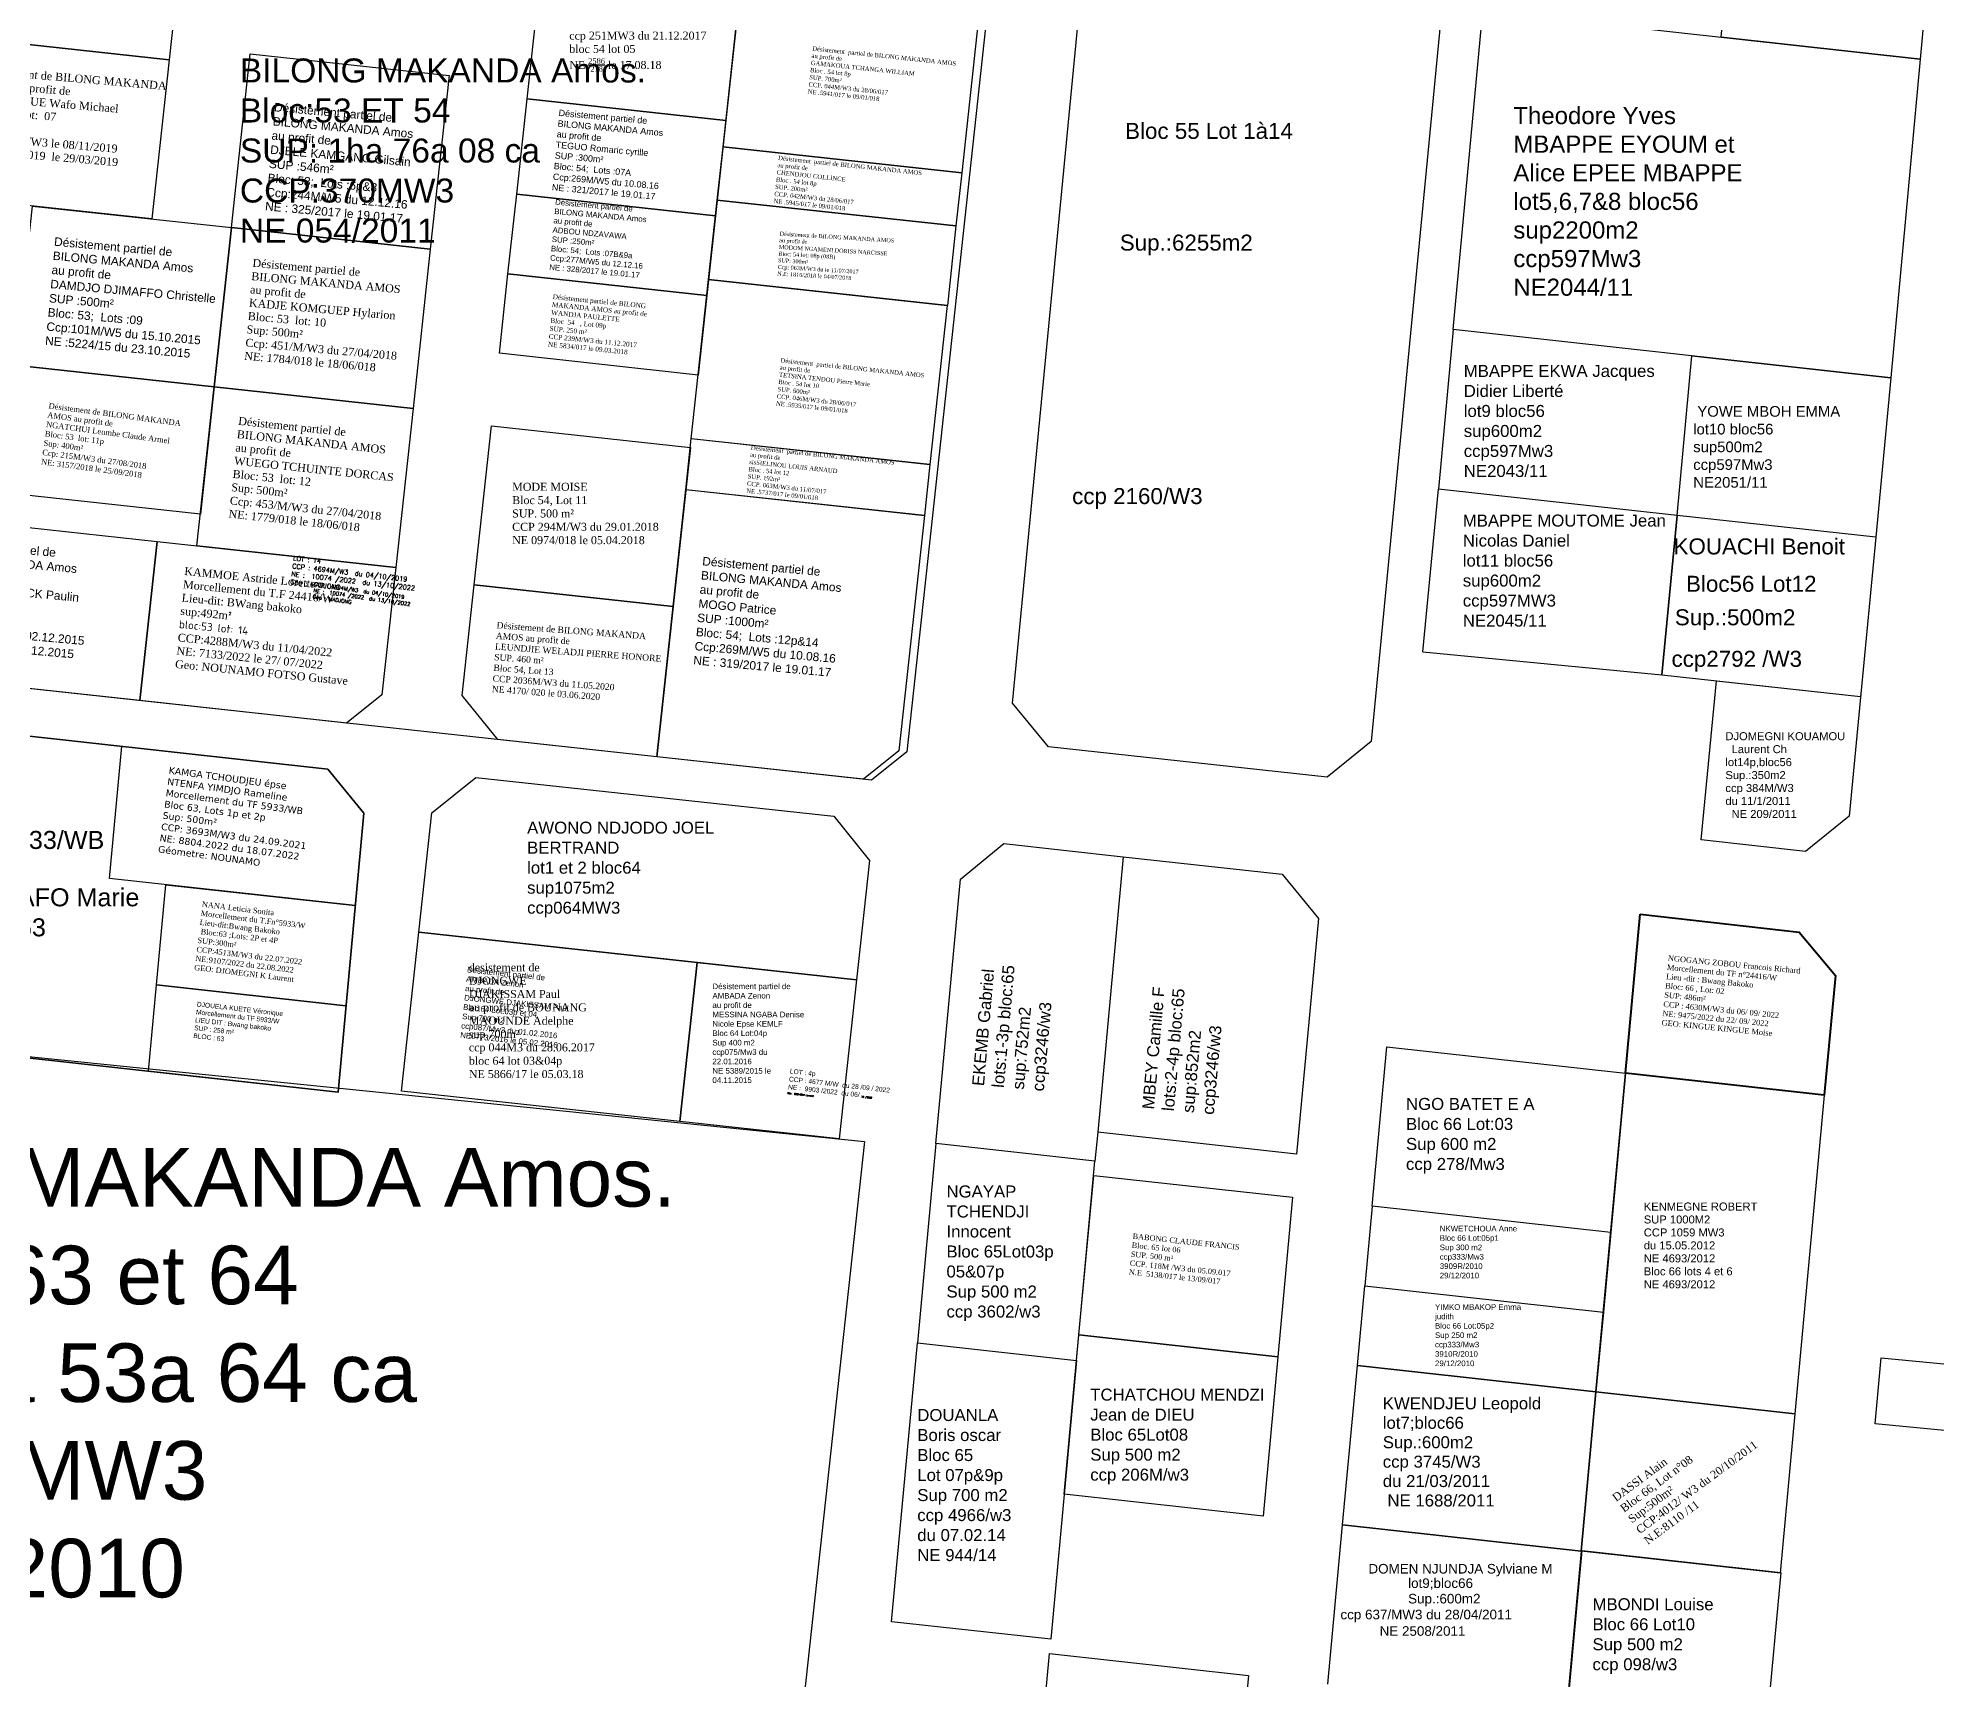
# Model space of a CAD drawing. Header units: millimetres. Extents: x 590121 to 927379, y 438565 to 1441738.
# Drawn here: x 924756.6 to 924993.8, y 1439773.6 to 1439978.7 of the extents above; entities that cross this region are included whole.
import ezdxf

# ---------------------------------------------------------------- set-up
doc = ezdxf.new("R2010")
doc.units = ezdxf.units.MM
doc.header["$LTSCALE"] = 10
doc.layers.add('end maj 26 02 2021', color=30, linetype='Continuous')
doc.layers.add('TF Annulés', color=8, linetype='Continuous')
doc.styles.get("Standard").update_dxf_attribs({"font": 'arial.ttf'})
doc.styles.add('Times 1.0', font='times.ttf', dxfattribs={"width": 0.99, "height": 1})

msp = doc.modelspace()

# ---------------------------------------------------------------- linework, layer by layer
at = {"flags": 128}
for points in [[(924771.45, 1439915.72), (924801.28, 1439912.47), (924799.53, 1439896.56), (924795.14, 1439893.03), (924769.29, 1439895.84)], [(924771.45, 1439915.72), (924801.28, 1439912.47), (924799.53, 1439896.56), (924795.14, 1439893.03), (924769.29, 1439895.84)], [(924771.45, 1439915.72), (924801.28, 1439912.47), (924799.53, 1439896.56), (924795.14, 1439893.03), (924769.29, 1439895.84)], [(924795.06, 1439857.68), (924771.37, 1439860.3)]]:
    msp.add_lwpolyline(points, close=True, dxfattribs=at)
msp.add_lwpolyline([(924771.37, 1439860.3), (924772.53, 1439872.83), (924796.22, 1439870.22), (924795.06, 1439857.68)], dxfattribs=at)
at = {"color": 6, "lineweight": 40, "flags": 128}
msp.add_lwpolyline([(924956.81, 1439869.14), (924976.68, 1439866.91), (924981.2, 1439861.47), (924979.82, 1439846.53), (924954.97, 1439849.28)], close=True, dxfattribs=at)
at = {"color": 7, "flags": 128}
msp.add_lwpolyline([(924771.37, 1439860.3), (924795.06, 1439857.68), (924794.07, 1439846.9), (924770.38, 1439849.52)], close=True, dxfattribs=at)
at = {"layer": 'end maj 26 02 2021', "linetype": 'ByBlock'}
for p, q in [((924878.38, 1439895.51), (924890.82, 1440024.91)), ((924935.62, 1440020.11), (924923.19, 1439890.71)), ((924929.64, 1439901.95), (924931.6, 1439922.28)), ((924961.42, 1439918.99), (924931.6, 1439922.28)), ((924961.42, 1439918.99), (924959.51, 1439899.08)), ((924959.51, 1439899.08), (924961.42, 1439918.99)), ((924986.27, 1439916.25), (924984.39, 1439896.69)), ((924929.64, 1439901.95), (924959.51, 1439899.08)), ((924959.51, 1439899.08), (924984.36, 1439896.34)), ((924984.39, 1439896.69), (924984.36, 1439896.34)), ((924882.88, 1439890.06), (924878.38, 1439895.51)), ((924917.69, 1439886.28), (924882.88, 1439890.06)), ((924923.19, 1439890.71), (924917.69, 1439886.28))]:
    msp.add_line(p, q, dxfattribs=at)
at = {"layer": 'end maj 26 02 2021', "linetype": 'ByBlock', "ltscale": 0.0014}
for p, q in [((924964.43, 1439878.42), (924966.34, 1439898.33)), ((924966.34, 1439898.33), (924984.36, 1439896.34)), ((924984.39, 1439896.69), (924982.92, 1439881.41)), ((924982.92, 1439881.41), (924977.47, 1439876.98)), ((924977.47, 1439876.98), (924964.43, 1439878.42)), ((924892.19, 1439876.32), (924912.08, 1439874.13)), ((924912.08, 1439874.13), (924916.59, 1439868.6)), ((924916.59, 1439868.6), (924913.86, 1439839.16)), ((924868.79, 1439840.47), (924866.49, 1439815.58)), ((924913.86, 1439839.16), (924889.01, 1439841.9)), ((924886.37, 1439813.38), (924888.67, 1439838.28)), ((924923.3, 1439832.65), (924922.38, 1439822.69)), ((924953.13, 1439829.36), (924952.21, 1439819.4)), ((924921.46, 1439812.73), (924922.38, 1439822.69)), ((924922.38, 1439822.69), (924952.21, 1439819.4)), ((924952.21, 1439819.4), (924951.28, 1439809.44)), ((924884.83, 1439796.66), (924886.67, 1439816.57)), ((924886.67, 1439816.57), (924911.52, 1439813.84)), ((924866.49, 1439815.58), (924886.37, 1439813.38)), ((924911.52, 1439813.84), (924909.68, 1439793.92)), ((924919.62, 1439792.82), (924921.46, 1439812.73)), ((924921.46, 1439812.74), (924951.28, 1439809.45)), ((924951.28, 1439809.44), (924921.46, 1439812.73)), ((924951.28, 1439809.45), (924949.44, 1439789.53)), ((924909.68, 1439793.92), (924884.83, 1439796.66)), ((924917.78, 1439772.91), (924919.62, 1439792.82)), ((924949.44, 1439789.53), (924919.62, 1439792.82)), ((924919.62, 1439792.82), (924949.44, 1439789.53)), ((924949.44, 1439789.53), (924947.6, 1439769.62)), ((924947.72, 1439769.7), (924949.55, 1439789.62)), ((924949.55, 1439789.62), (924974.4, 1439786.88)), ((924974.4, 1439786.88), (924972.56, 1439766.96))]:
    msp.add_line(p, q, dxfattribs=at)
at = {"layer": 'end maj 26 02 2021', "linetype": 'ByBlock', "flags": 128}
msp.add_lwpolyline([(924758.56, 1440037.83), (924875.87, 1440025.08), (924879.42, 1440020.67), (924865.16, 1439889.44), (924860.75, 1439885.89), (924743.44, 1439898.65), (924739.9, 1439903.06), (924754.16, 1440034.29)], close=True, dxfattribs=at)
at = {"layer": 'end maj 26 02 2021', "color": 150, "linetype": 'ByBlock', "lineweight": -3, "ltscale": 0.0014, "flags": 128}
for points in [[(924968.8, 1439998.66), (924993.65, 1439995.92), (924991.8, 1439976), (924966.95, 1439978.74)], [(924819.86, 1439990.93), (924844.71, 1439988.23), (924842.55, 1439968.35), (924817.69, 1439971.05)], [(924749.19, 1439988.55), (924774.04, 1439985.85), (924772.96, 1439975.91), (924748.11, 1439978.61)], [(924783.1, 1439976.66), (924807.95, 1439973.96), (924805.59, 1439952.25), (924780.74, 1439954.95)], [(924817.69, 1439971.05), (924842.55, 1439968.35), (924841.25, 1439956.42), (924816.4, 1439959.12)], [(924816.4, 1439959.12), (924841.25, 1439956.42), (924840.17, 1439946.48), (924815.31, 1439949.18)], [(924815.31, 1439949.18), (924840.16, 1439946.48), (924839.08, 1439936.53), (924814.23, 1439939.24)], [(924813.25, 1439930.19), (924838.1, 1439927.49), (924835.94, 1439907.61), (924811.09, 1439910.31)], [(924837.53, 1439922.22), (924867.35, 1439918.97), (924864.15, 1439889.55), (924859.75, 1439886), (924833.9, 1439888.81)], [(924741.63, 1439918.97), (924771.45, 1439915.72), (924769.29, 1439895.84), (924743.44, 1439898.65), (924739.9, 1439903.06)], [(924811.09, 1439910.31), (924835.94, 1439907.61), (924833.9, 1439888.81), (924814.02, 1439890.98), (924809.59, 1439896.49)], [(924804.17, 1439866.89), (924838.96, 1439863.11), (924836.8, 1439843.23), (924802.01, 1439847.02)], [(924838.96, 1439863.11), (924858.85, 1439860.95), (924856.69, 1439841.07), (924836.8, 1439843.23)]]:
    msp.add_lwpolyline(points, close=True, dxfattribs=at)
at = {"layer": 'end maj 26 02 2021', "color": 150}
for points in [[(924844.71, 1439988.26), (924874.53, 1439985), (924872.01, 1439961.79), (924842.19, 1439965.03)], [(924748.11, 1439978.61), (924772.96, 1439975.91), (924770.8, 1439956.03), (924745.95, 1439958.73)], [(924842.19, 1439965.03), (924872.01, 1439961.79), (924871.29, 1439955.16), (924841.46, 1439958.4)], [(924841.46, 1439958.4), (924871.29, 1439955.16), (924870.22, 1439945.22), (924840.38, 1439948.46)], [(924780.74, 1439954.95), (924805.6, 1439952.24), (924803.44, 1439932.36), (924778.58, 1439935.06)], [(924840.38, 1439948.46), (924870.21, 1439945.22), (924868.05, 1439925.34), (924838.22, 1439928.57)], [(924753.73, 1439937.77), (924778.58, 1439935.07), (924776.86, 1439919.16), (924752, 1439921.86)], [(924778.58, 1439935.06), (924803.44, 1439932.36), (924801.28, 1439912.47), (924776.42, 1439915.17)], [(924838.22, 1439928.59), (924868.05, 1439925.34), (924867.35, 1439918.97), (924837.53, 1439922.2)], [(924888.51, 1439836.49), (924913.36, 1439833.76), (924911.52, 1439813.84), (924886.67, 1439816.57)], [(924882.99, 1439776.74), (924907.84, 1439774), (924906.46, 1439759.06), (924901.04, 1439754.63), (924881.16, 1439756.82)]]:
    msp.add_lwpolyline(points, close=True, dxfattribs=at)
at = {"layer": 'end maj 26 02 2021', "color": 5, "linetype": 'ByBlock', "flags": 128}
for points in [[(924937.13, 1439982.03), (924991.8, 1439976), (924988.12, 1439936.17), (924933.44, 1439942.2)], [(924963.26, 1439938.91), (924988.12, 1439936.17), (924986.27, 1439916.25), (924961.42, 1439918.99)]]:
    msp.add_lwpolyline(points, close=True, dxfattribs=at)
at = {"layer": 'end maj 26 02 2021', "linetype": 'ByBlock', "lineweight": -3, "ltscale": 0.0014, "flags": 128}
for points in [[(924755.89, 1439957.65), (924780.74, 1439954.95), (924778.58, 1439935.06), (924753.73, 1439937.77)], [(924866.49, 1439815.58), (924886.37, 1439813.38), (924883.16, 1439778.52), (924863.26, 1439780.72)]]:
    msp.add_lwpolyline(points, close=True, dxfattribs=at)
at = {"layer": 'end maj 26 02 2021', "linetype": 'ByBlock', "flags": 128}
msp.add_lwpolyline([(924933.44, 1439942.2), (924931.6, 1439922.28)], dxfattribs=at)
at = {"layer": 'end maj 26 02 2021', "linetype": 'ByBlock', "ltscale": 0.0014, "flags": 128}
msp.add_lwpolyline([(924963.26, 1439938.91), (924988.12, 1439936.17)], dxfattribs=at)
at = {"layer": 'end maj 26 02 2021', "color": 3, "linetype": 'ByBlock', "lineweight": 35, "flags": 128}
msp.add_lwpolyline([(924743.07, 1439892.77), (924792.78, 1439887.29), (924797.29, 1439881.76), (924794.07, 1439846.9), (924734.42, 1439853.48), (924737.65, 1439888.34)], close=True, dxfattribs=at)
at = {"layer": 'end maj 26 02 2021', "linetype": 'ByBlock', "ltscale": 0.0014, "flags": 128}
for points in [[(924811.3, 1439886.24), (924856.04, 1439881.38), (924860.47, 1439875.87), (924858.85, 1439860.95), (924804.17, 1439866.9), (924805.79, 1439881.81)], [(924877.28, 1439877.97), (924892.19, 1439876.32), (924889.01, 1439841.9), (924888.67, 1439838.28), (924868.79, 1439840.47), (924871.85, 1439873.54)], [(924804.17, 1439866.9), (924858.85, 1439860.95), (924856.69, 1439841.07), (924802.01, 1439847.02)], [(924925.15, 1439852.57), (924954.97, 1439849.28), (924953.13, 1439829.36), (924923.3, 1439832.65)], [(924954.97, 1439849.28), (924979.82, 1439846.53), (924976.14, 1439806.7), (924951.28, 1439809.44)], [(924986.92, 1439813.71), (925022.95, 1439810.25), (925022.16, 1439802), (924986.16, 1439805.45)], [(924951.28, 1439809.44), (924976.14, 1439806.7), (924974.29, 1439786.78), (924949.44, 1439789.52)]]:
    msp.add_lwpolyline(points, close=True, dxfattribs=at)
at = {"layer": 'end maj 26 02 2021', "color": 5, "linetype": 'ByBlock', "ltscale": 0.0014, "flags": 128}
msp.add_lwpolyline([(924706.44, 1439876.69), (924736.28, 1439873.58), (924734.42, 1439853.48), (924859.87, 1439840.72), (924851.01, 1439759.2), (924846.6, 1439755.66), (924680.84, 1439773.69), (924677.23, 1439778.1), (924683.72, 1439848.22), (924703.63, 1439846.37)], close=True, dxfattribs=at)
at = {"layer": 'end maj 26 02 2021', "color": 150, "linetype": 'ByBlock', "lineweight": -3, "ltscale": 0.0014, "flags": 128}
for points in [[(924804.17, 1439866.9), (924838.96, 1439863.11)], [(924804.17, 1439866.89), (924838.96, 1439863.11)]]:
    msp.add_lwpolyline(points, dxfattribs=at)
at = {"layer": 'TF Annulés', "color": 6, "lineweight": 30, "ltscale": 0.0014, "flags": 128}
for points in [[(924767.04, 1439890.13), (924792.78, 1439887.29), (924797.29, 1439881.76), (924796.22, 1439870.22), (924765.51, 1439873.61)], [(924772.53, 1439872.83), (924796.22, 1439870.22), (924795.06, 1439857.68), (924771.37, 1439860.3)]]:
    msp.add_lwpolyline(points, close=True, dxfattribs=at)

# ---------------------------------------------------------------- texts
note = msp.add_mtext_dynamic_manual_height_columns('{\\Fromanc|c0;NYAMDJEU TIENTCHEU Rosaire Simplice\\P\\C1;Morcellement du TF 24416/W\\C256;  \\PLIEU DIT Bwang Bakoko \\PSUP : 488 m\\fISOCPEUR|b0|i0|c0|p34;²\\Fromanc|c0;\\PBLOC : 52           \\P}', width=62.0824, gutter_width=12.5, heights=[4.95, 0], dxfattribs=dict(insert=(924714.41, 1439922.58), char_height=0.5981, attachment_point=1, rotation=353.3621))
for column, words in zip(note.columns.linked_columns, ['{\\Fromanc|c0;LOT : 14               \\PCCP : 4694M/W3  du 04/10/2019 \\PNE :  10074 /2022  du 13/10/2022\\PGéo : MADJONG }']):
    column.text = words
at = {"attachment_point": 1}
for s, insert, char_height, width, rotation in [('\\A1;{\\fTimes New Roman|b0|i0|c0|p18;KAMMOE Astride Lorette\\P\\C1;Morcellement du T.F 24416/W\\P\\C256;Lieu-dit: BWang bakoko \\Psup:492m\\fISOCPEUR|b0|i0|c0|p34;²\\Pbloc:53 lot: 14\\P\\fTimes New Roman|b0|i0|c0|p18;CCP:4288M/W3 du 11/04/2022\\PNE: 7133/2022 le 27/ 07/2022\\P\\C1;Geo: NOUNAMO FOTSO Gustave}', (924774.92, 1439912.54), 1, 34.035, 354.3348), ('\\A1;{\\fTimes New Roman|b0|i0|c0|p18;KAMMOE Astride Lorette\\P\\C1;Morcellement du T.F 24416/W\\P\\C256;Lieu-dit: BWang bakoko \\Psup:492m\\fISOCPEUR|b0|i0|c0|p34;²\\Pbloc:53 lot: 14\\P\\fTimes New Roman|b0|i0|c0|p18;CCP:4288M/W3 du 11/04/2022\\PNE: 7133/2022 le 27/ 07/2022\\P\\C1;Geo: NOUNAMO FOTSO Gustave}', (924774.92, 1439912.54), 1, 34.035, 354.3348), ('{\\fVerdana|b0|i0|c0|p34;KAMGA TCHOUDJEU épse NTENFA YIMDJO Rameline \\PMorcellement du TF 5933/WB\\PBloc 63, Lots 1p et 2p\\PSup: 500m²\\PCCP: 3693M/W3 du 24.09.2021\\PNE: 8804.2022 du 18.07.2022\\PGéometre: NOUNAMO}', (924772.98, 1439887.57), 0.852, 19.8051, 352.3351), ('{\\fTimes New Roman|b0|i0|c0|p18;NANA Leticia Sonita\\P\\C1;Morcellement du T.Fn%%D5933/W\\P\\C256;Lieu-dit:Bwang Bakoko\\P Bloc:63 ;Lots: 2P et 4P\\C1;\\P\\C256;SUP:300m²\\PCCP:4513M/W3 du 22.07.2022\\PNE:9107/2022 du 22.08.2022\\PGEO: DJOMEGNI K Laurent }', (924777.1, 1439870.75), 0.6819, 23.1468, 353.1163), ('{\\fTimes New Roman|b0|i0|c0|p18;NGOGANG ZOBOU Francois Richard \\P\\C1;Morcellement du TF n°24416/W\\C256;\\PLieu -dit : Bwang Bakoko\\PBloc: 66 , Lot: 02\\PSUP: 486m²\\PCCP : 4630M/W3 du 06/ 09/ 2022\\PNE: 9475/2022 du 22/ 09/ 2022 \\PGEO: KINGUE KINGUE Moise}', (924960.31, 1439864.03), 0.6951, 41.6614, 354.4133)]:
    msp.add_mtext(s, dxfattribs=dict(at, insert=insert, char_height=char_height, width=width, rotation=rotation))
at = {"insert": (924791.16, 1439910.63), "char_height": 0.4695, "attachment_point": 1, "rotation": 351.7701}
msp.add_mtext_dynamic_manual_height_columns('{\\Fromanc|c0;CCP : 4694M/W3  du 04/10/2019 \\PNE :  10074 /2022  du 13/10/2022\\PGéo : MADJONG }', width=62.0824, gutter_width=12.5, heights=[4.95], dxfattribs=at)
note = msp.add_mtext_dynamic_manual_height_columns('{\\H2.97x;DJOUELA KUETE Véronique  \\P\\C1;Morcellement du TF 5933/W\\C256;  \\PLIEU DIT : Bwang bakoko \\PSUP : 258 m²\\PBLOC : 63           \\P}', width=62.0824, gutter_width=12.5, heights=[4.95, 0], dxfattribs=dict(insert=(924776.47, 1439858.21), char_height=0.2, attachment_point=1, rotation=353.5545))
for column, words in zip(note.columns.linked_columns, ['{\\H2.97x;LOT : 4p               \\PCCP : 4677 M/W  du 28 /09 / 2022 \\PNE :  9903 /2022  du 06/ \\Fromanc|c0;\\H0.3367x;10 /2022\\PGéo : DJOMEGNI Laurent}']):
    column.text = words
at = {"layer": 'end maj 26 02 2021', "color": 7, "linetype": 'ByBlock'}
for s, p in [('Bloc 55 Lot 1à14', (924892.44, 1439966.04)), ('  Sup.:6255m2', (924890.22, 1439952.08)), (' ccp 2160/W3', (924885.04, 1439920.4)), ('KOUACHI Benoit', (924960.98, 1439914.11)), ('Bloc56 Lot12', (924962.54, 1439909.44)), ('  Sup.:500m2', (924959.59, 1439905.25)), (' ccp2792 /W3', (924959.95, 1439900.06))]:
    msp.add_text(s, height=2, dxfattribs=at).set_placement(p)
at = {"layer": 'end maj 26 02 2021', "linetype": 'ByBlock'}
for s, p in [('DJOMEGNI KOUAMOU', (924967.46, 1439890.89)), ('  Laurent Ch', (924967.46, 1439889.27)), ('Sup.:350m2', (924967.46, 1439886.03)), ('lot14p,bloc56', (924967.46, 1439887.65)), ('ccp 384M/W3', (924967.46, 1439884.41)), ('du 11/1/2011', (924967.46, 1439882.79)), ('  NE 209/2011', (924967.46, 1439881.17))]:
    msp.add_text(s, height=1, dxfattribs=at).set_placement(p)
at = {"layer": 'end maj 26 02 2021', "linetype": 'ByBlock', "ltscale": 0.0014}
for s, p in [('KENMEGNE ROBERT', (924957.26, 1439832.11)), ('SUP 1000M2', (924957.26, 1439830.49)), ('du 15.05.2012', (924957.26, 1439827.25)), ('CCP 1059 MW3', (924957.26, 1439828.87)), ('NE 4693/2012', (924957.26, 1439825.63)), ('Bloc 66 lots 4 et 6', (924957.26, 1439824.01)), ('NE 4693/2012', (924957.26, 1439822.39))]:
    msp.add_text(s, height=1, dxfattribs=at).set_placement(p)
at = {"layer": 'end maj 26 02 2021', "color": 0, "linetype": 'ByBlock'}
for s, height, p in [('KWENDJEU Leopold', 1.5, (924924.64, 1439807.26)), ('lot7;bloc66', 1.5, (924924.64, 1439804.83)), ('Sup.:600m2', 1.5, (924924.64, 1439802.4)), ('ccp 3745/W3', 1.5, (924924.64, 1439799.97)), ('du 21/03/2011', 1.5, (924924.64, 1439797.55)), (' NE 1688/2011', 1.5, (924924.64, 1439795.12)), ('DOMEN NJUNDJA Sylviane M', 1.2, (924922.85, 1439786.74)), ('lot9;bloc66', 1.2, (924927.81, 1439784.94)), ('Sup.:600m2', 1.2, (924927.81, 1439783)), ('ccp 637/MW3 du 28/04/2011', 1.2, (924919.35, 1439781.02)), ('   NE 2508/2011', 1.2, (924922.85, 1439778.96))]:
    msp.add_text(s, height=height, dxfattribs=at).set_placement(p)
at = {"layer": 'end maj 26 02 2021', "color": 150, "linetype": 'ByBlock', "lineweight": -3, "ltscale": 0.0014, "char_height": 1, "attachment_point": 1, "style": 'Times 1.0'}
for s, insert, width in [('\\A1;Desistement de BILONG MAKANDA AMOS  au proft de FOKOU Gérard\\Psup 500m²\\Pccp 251MW3 du 21.12.2017\\Pbloc 54 lot 05\\PNE {\\H0.7x;\\S2586/218;} le 17.08.18', (924822.97, 1439986.12), 16.3776), ('{\\C256;MODE MOISE\\PBloc 54, Lot 11\\PSUP. 500 m²\\PCCP 294M/W3 du 29.01.2018\\PNE 0974/018 le 05.04.2018}', (924815.83, 1439923.06), 51.7152)]:
    msp.add_mtext(s, dxfattribs=dict(at, insert=insert, width=width))
at = {"layer": 'end maj 26 02 2021', "attachment_point": 1}
for s, width, heights, insert, char_height, rotation in [('{\\fTimes New Roman|b0|i0|c0|p18;\\C1;Désistement  partiel de BILONG MAKANDA AMOS \\Pau profit de\\C256;\\PGAMAKOUA TCHANGA WILLIAM\\PBloc . 54 lot 8p \\PSUP. 700m²\\PCCP. 044M/W3 du 28/06/017\\PNE .5941/017 le 09/01/018}', 213.3848, [49.18], (924853.38, 1439977.63), 0.5417, 353.9571), ('{\\fTimes New Roman|b0|i0|c0|p18;\\C1;Désistement de BILONG MAKANDA\\PAMOS au profit de\\C256;\\PKAMOKOUE Wafo Michael\\PBloc: 53  lot:  07\\PSup: 500m²\\PCcp: 457M/W3 le 08/11/2019\\PNE: 1449/2019  le 29/03/2019}', 100.4636, [24.38], (924749.15, 1439975.13), 1, 355.1977), ('{\\fTimes New Roman|b0|i0|c0|p18;\\C1;Désistement  partiel de BILONG MAKANDA AMOS \\Pau profit de\\C256;\\PCHENDJOU COLLINCE\\PBloc . 54 lot 8p \\PSUP. 200m²\\PCCP. 042M/W3 du 28/06/017\\PNE .5945/017 le 09/01/018}', 213.3848, [49.18], (924849.11, 1439963.95), 0.5417, 353.9571), ('{\\fTimes New Roman|b0|i0|c0|p18;\\C1;Désistement de BILONG MAKANDA AMOS \\Pau profit de \\P\\C256;MODOM NGAMENI DORISS NARCISSE\\PBloc: 54 lot: 08p (08B)\\PSUP: 300m²\\PCcp: 063M/W3 du le 11/07/2017\\PN.E: 1816/2018 le 04/07/2018}', 362.0195, [129.8], (924849.28, 1439954.46), 0.5, 356.4719), ('{\\fTimes New Roman|b0|i0|c0|p18;\\C1;Désistement partiel de \\P\\C256;BILONG MAKANDA AMOS\\P\\C1;au profit de\\C256;\\PKADJE KOMGUEP Hylarion\\PBloc: 53  lot: 10\\PSup: 500m²\\PCcp: 451/M/W3 du 27/04/2018\\PNE: 1784/018 le 18/06/018}', 158.6765, [45.27], (924783.43, 1439951.06), 1, 354.9418), ('{\\fTimes New Roman|b0|i0|c0|p18;\\C1;Désistement  partiel de BILONG MAKANDA AMOS \\Pau profit de\\C256;\\PTETSINA TENDOU Pierre Marie\\PBloc . 54 lot 10\\PSUP. 600m²\\PCCP. 046M/W3 du 28/06/017\\PNE .5935/017 le 09/01/018}', 213.3848, [49.18], (924849.41, 1439938.65), 0.5417, 353.9571), ('{\\fTimes New Roman|b0|i0|c0|p18;\\C1;Désistement de BILONG MAKANDA\\PAMOS au profit de\\C256; \\PNGATCHUI Leumbe Claude Armel\\PBloc: 53  lot: 11p\\PSup: 400m²\\PCcp: 215M/W3 du 27/08/2018\\PNE: 3157/2018 le 25/09/2018}', 126.739, [36.53], (924757.95, 1439933.07), 0.7056, 352.3163), ('{\\fTimes New Roman|b0|i0|c0|p18;\\C1;Désistement partiel de \\P\\C256;BILONG MAKANDA AMOS\\P\\C1;au profit de\\C256;\\PWUEGO TCHUINTE DORCAS\\PBloc: 53  lot: 12\\PSup: 500m²\\PCcp: 453/M/W3 du 27/04/2018\\PNE: 1779/018 le 18/06/018}', 158.6765, [45.27], (924781.66, 1439931.31), 1, 354.0038), ('{\\fTimes New Roman|b0|i0|c0|p18;\\C1;Désistement  partiel de BILONG MAKANDA AMOS \\Pau profit de\\C256; \\PsisSIELINOU LOUIS ARNAUD\\PBloc . 54 lot 12 \\PSUP. 192m²\\PCCP. 063M/W3 du 11/07/017\\PNE .5737/017 le 09/01/018}', 213.3848, [49.18], (924845.69, 1439927.75), 0.5417, 353.9571)]:
    msp.add_mtext_dynamic_manual_height_columns(s, width=width, gutter_width=12.5, heights=heights, dxfattribs=dict(at, insert=insert, char_height=char_height, rotation=rotation))
at = {"layer": 'end maj 26 02 2021', "linetype": 'ByBlock', "attachment_point": 1}
for s, insert, char_height, width in [('BILONG MAKANDA Amos. \\PBloc:53 ET 54\\PSUP: 1ha 76a 08 ca\\PCCP:370MW3\\PNE 054/2011', (924781.8, 1439976.09), 3, 60.9), ('MBAPPE EKWA Jacques Didier Liberté\\Plot9 bloc56\\Psup600m2\\Pccp597Mw3\\PNE2043/11', (924934.76, 1439937.79), 1.5, 25.96), ('MBAPPE MOUTOME Jean Nicolas Daniel\\Plot11 bloc56\\Psup600m2\\Pccp597MW3 \\PNE2045/11', (924934.64, 1439919.09), 1.5, 25.96), ('BILONG MAKANDA Amos. \\PBloc:62, 63 et 64\\PSUP: 1ha 53a 64 ca\\PCCP:370MW3\\PNE4355/2010', (924712.34, 1439839.93), 7.3255, 148.7154)]:
    msp.add_mtext(s, dxfattribs=dict(at, insert=insert, char_height=char_height, width=width))
for s, insert, char_height, width, rotation in [('{\\fArial|b0|i0|c0|p34;\\C1;Désistement partiel de\\C7; \\PBILONG MAKANDA Amos\\P\\C1;au profit de \\P\\C7;DJELE KAMGANG Gilsain\\PSUP :546m²\\PBloc: 53;  Lots :6p&8\\PCcp:244M/W5 du 12.12.16\\PNE : 325/2017 le 19.01.17}', (924786.13, 1439970.56), 1.0654, 96.3326, 354.84), ('{\\fArial|b0|i0|c0|p34;\\C1;Désistement partiel de\\C7; \\PBILONG MAKANDA Amos\\P\\C1;au profit de \\P\\C7;TEGUO Romaric cyrille\\PSUP :300m²\\PBloc: 54;  Lots :07A\\PCcp:269M/W5 du 10.08.16\\PNE : 321/2017 le 19.01.17}', (924821.68, 1439969.71), 0.8, 96.3326, 354.84), ('{\\fArial|b0|i0|c0|p34;\\C1;Désistement partiel de\\C7; \\PBILONG MAKANDA Amos\\P\\C1;au profit de \\P\\C7;ADBOU NDZAVAWA\\PSUP :250m²\\PBloc: 54;  Lots :07B&9a\\PCcp:277M/W5 du 12.12.16\\PNE : 328/2017 le 19.01.17}', (924821.24, 1439958.52), 0.7, 96.3326, 354.84), ('{\\fArial|b0|i0|c0|p34;\\C1;Désistement partiel de\\C7; \\PBILONG MAKANDA Amos\\P\\C1;au profit de \\P\\C7;DAMDJO DJIMAFFO Christelle \\PSUP :500m²\\PBloc: 53;  Lots :09\\PCcp:101M/W5 du 15.10.2015\\PNE :5224/15 du 23.10.2015}', (924758.64, 1439953.76), 1.0654, 96.3326, 354.8383), ('{\\fArial|b0|i0|c0|p34;\\C1;Désistement partiel de\\C7; \\PBILONG MAKANDA Amos\\P\\C1;au profit de \\P\\C7;NGUENA TSAFACK Paulin \\PSUP :500m²\\PBloc: 53;  Lots :13\\PCcp:173M/W5 du 02.12.2015\\PNE :6400/15 du 29.12.2015}', (924744.1, 1439916.2), 1.0654, 96.3326, 354.8383), ('{\\fArial|b0|i0|c0|p34;\\C1;Désistement partiel de\\C7; \\PBILONG MAKANDA Amos\\P\\C1;au profit de \\P\\C7;MOGO Patrice\\PSUP :1000m²\\PBloc: 54;  Lots :12p&14\\PCcp:269M/W5 du 10.08.16\\PNE : 319/2017 le 19.01.17}', (924839.65, 1439913.82), 1.0654, 96.3326, 354.84), ('{\\C7;EKEMB Gabriel\\Plots:1-3p bloc:65\\Psup:752m2\\Pccp3246/w3}', (924873.3, 1439847.75), 1.5, 25.96, 84.9384), ('{\\C7;MBEY Camille F\\Plots:2-4p bloc:65\\Psup:852m2\\Pccp3246/w3}', (924894.55, 1439844.83), 1.5, 25.96, 84.9384), ('{\\fTimes New Roman|b0|i0|c0|p18;DASSI Alain \\PBloc 66, Lot n°08\\PSup:500m²\\PCCP:4012/ W3 du 20/10/2011\\PN.E:8110 /11}', (924953.2, 1439796.48), 1, 19.1602, 36.4792), ('{\\fTimes New Roman|b0|i0|c0|p18;DASSI Alain \\PBloc 66, Lot n°08\\PSup:500m²\\PCCP:4012/ W3 du 20/10/2011\\PN.E:8110 /11}', (924953.2, 1439796.48), 1, 19.1602, 36.4792)]:
    msp.add_mtext(s, dxfattribs=dict(at, insert=insert, char_height=char_height, width=width, rotation=rotation))
at = {"layer": 'end maj 26 02 2021', "color": 7, "linetype": 'ByBlock', "attachment_point": 1}
for s, insert, char_height, width in [('Theodore Yves MBAPPE EYOUM et Alice EPEE MBAPPE\\Plot5,6,7&8 bloc56\\Psup2200m2\\Pccp597Mw3\\PNE2044/11', (924940.96, 1439970.03), 2.1446, 32.2332), (' YOWE MBOH EMMA\\Plot10 bloc56\\Psup500m2\\Pccp597Mw3\\PNE2051/11', (924963.44, 1439932.65), 1.33, 23.34), ('{\\C1;TF 5933/WB}', (924747.22, 1439879.55), 2.25, 33.8175), ('FONOU WAFO Marie\\Plot1à4 bloc63\\Psup2376m\\Pccp2857/w3', (924738.86, 1439872.38), 2.25, 33.8175)]:
    msp.add_mtext(s, dxfattribs=dict(at, insert=insert, char_height=char_height, width=width))
at = {"layer": 'end maj 26 02 2021', "color": 150, "linetype": 'ByBlock', "lineweight": -3, "ltscale": 0.0014, "attachment_point": 1, "style": 'Times 1.0'}
for s, insert, char_height, width, rotation in [('{\\C1;Désistement partiel de BILONG \\PMAKANDA AMOS au profit de \\C256;\\PWANDJA PAULETTE\\PBloc  54   , Lot 09p\\PSUP. 250 m²\\PCCP 239M/W3 du 11.12.2017\\PNE 5834/017 le 09.03.2018}', (924820.94, 1439946.63), 0.597, 29.1668, 354.2407), ('{\\C1;Désistement de BILONG MAKANDA\\PAMOS au profit de\\C256;\\PLEUNDJIE WELADJI PIERRE HONORE\\PSUP. 460 m²\\PBloc 54, Lot 13\\PCCP 2036M/W3 du 11.05.2020\\PNE 4170/ 020 le 03.06.2020}', (924813.92, 1439905.68), 0.8, 53.7607, 355.7809)]:
    msp.add_mtext(s, dxfattribs=dict(at, insert=insert, char_height=char_height, width=width, rotation=rotation))
at = {"layer": 'end maj 26 02 2021', "color": 0, "linetype": 'ByBlock', "insert": (924817.7, 1439880.71), "char_height": 1.5, "width": 25.06, "attachment_point": 1}
msp.add_mtext('AWONO NDJODO JOEL BERTRAND\\Plot1 et 2 bloc64\\Psup1075m2\\Pccp064MW3', dxfattribs=at)
at = {"layer": 'end maj 26 02 2021', "linetype": 'ByBlock', "ltscale": 0.0014, "insert": (924810.24, 1439862.58), "char_height": 0.7037, "width": 21.762, "attachment_point": 1, "rotation": 354.0218}
msp.add_mtext('{\\C1;Désistement partiel de\\P\\C7;AMBADA Zenon\\P\\C1;au profit de\\C7; \\PDJONGWE DJAKISSAM Paul\\PBloc 64 Lot:03p et 04\\PSup 700 m2\\Pccp087/Mw3 du 01.02.2016\\PNE0773/2016 le 05.02.2016}', dxfattribs=at)
at = {"layer": 'end maj 26 02 2021', "color": 3, "linetype": 'ByBlock', "lineweight": -3, "ltscale": 0.0014, "insert": (924810.42, 1439863), "char_height": 1, "width": 15.5997, "attachment_point": 1, "style": 'Times 1.0'}
msp.add_mtext('{\\C150;desistement de DJONGWE DJAKISSAM Paul\\Pau profit de BOUNANG MAOUNDE Adelphe \\Psup 700m²\\Pccp 044M3 du 28.06.2017\\Pbloc 64 lot 03&04p\\PNE 5866/17 le 05.03.18}', dxfattribs=at)
at = {"layer": 'end maj 26 02 2021', "linetype": 'ByBlock', "ltscale": 0.0014, "attachment_point": 1}
for s, insert, char_height, width in [('{\\C1;Désistement partiel de\\P\\C7;AMBADA Zenon\\P\\C1;au profit de\\C7; \\PMESSINA NGABA Denise Nicole Epse KEMLF\\PBloc 64 Lot:04p\\PSup 400 m2\\Pccp075/Mw3 du \\P22.01.2016\\PNE 5389/2015 le \\P04.11.2015}', (924840.86, 1439860.48), 0.7037, 11.76), ('{\\C7;NGO BATET E A\\PBloc 66 Lot:03\\PSup 600 m2\\Pccp 278/Mw3}', (924927.54, 1439846.18), 1.5, 25.06), ('{\\C7;NGAYAP\\PTCHENDJI\\PInnocent\\PBloc 65Lot03p\\P05&07p\\PSup 500 m2\\Pccp 3602/w3}', (924870.11, 1439835.24), 1.5, 25.06), ('{\\C7;NKWETCHOUA Anne\\PBloc 66 Lot:05p1\\PSup 300 m2\\Pccp333/Mw3\\P3909R/2010\\P29/12/2010}', (924931.76, 1439830.2), 0.7037, 11.76), ('{\\C7;YIMKO MBAKOP Emma judith\\PBloc 66 Lot:05p2\\PSup 250 m2\\Pccp333/Mw3\\P3910R/2010\\P29/12/2010}', (924931.17, 1439820.4), 0.7037, 11.757), ('{\\C7;TCHATCHOU MENDZI\\PJean de DIEU\\PBloc 65Lot08\\PSup 500 m2\\Pccp 206M/w3}', (924888.08, 1439809.85), 1.5, 25.06), ('{\\C7;DOUANLA\\PBoris oscar\\PBloc 65\\PLot 07p&9p\\PSup 700 m2\\Pccp 4966/w3\\Pdu 07.02.14\\PNE 944/14}', (924866.46, 1439807.3), 1.5, 25.06), ('{\\C7;MBONDI Louise\\PBloc 66 Lot10\\PSup 500 m2\\Pccp 098/w3}', (924950.85, 1439783.65), 1.5, 25.06)]:
    msp.add_mtext(s, dxfattribs=dict(at, insert=insert, char_height=char_height, width=width))
at = {"layer": 'end maj 26 02 2021', "insert": (924893.42, 1439829.26), "char_height": 0.6757, "width": 107.892, "attachment_point": 1, "rotation": 354.0064}
msp.add_mtext('{\\fTimes New Roman|b0|i0|c0|p18;BABONG CLAUDE FRANCIS\\PBloc. 65 lot 06\\PSUP. 500 m²\\PCCP. 118M /W3 du 05.09.017 \\PN.E  5138/017 le 13/09/017}', dxfattribs=at)

doc.saveas('drawing.dxf')
